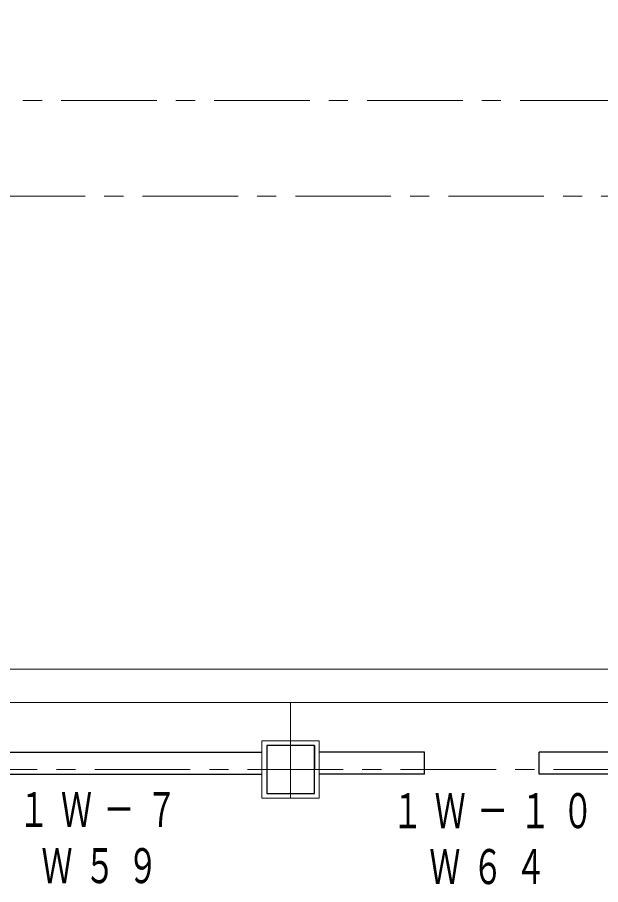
# Model space of a CAD drawing. Units: millimetres at full size, sheet at 1:200; details may follow other scales. Extents: x -55340 to 55340, y -38040 to 38040.
# Drawn here: x -30833 to -24730, y 24129 to 33203 of the extents above; entities that cross this region are included whole.
import ezdxf

# ---------------------------------------------------------------- set-up
doc = ezdxf.new("R2010")
doc.units = ezdxf.units.MM
doc.header["$LTSCALE"] = 200
doc.linetypes.add('CHAIN1', pattern=[8, 5, -1, 1, -1])
for name, color, linetype, lineweight in [('0-0_補助線', 4, 'Continuous', 9), ('0-1_通り芯', 3, 'Continuous', 18), ('2-0_補助線', 2, 'Continuous', 25), ('2-2_躯体', 2, 'Continuous', 25), ('2-D_予備', 2, 'Continuous', 25), ('3-A_寸法', 2, 'Continuous', 25)]:
    doc.layers.add(name, color=color, linetype=linetype, lineweight=lineweight)
doc.styles.add('ＭＳ ゴシック', font='')
doc.styles.get('ＭＳ ゴシック').set_extended_font_data('MS Gothic')

msp = doc.modelspace()

# ---------------------------------------------------------------- linework, layer by layer
at = {"layer": '0-0_補助線', "color": 3, "lineweight": 18}
for p, q in [((-28273.6, 25033.7), (-28273.6, 25633.7)), ((-28273.6, 25633.7), (-27673.6, 25633.7)), ((-27673.6, 25633.7), (-27673.6, 25033.7)), ((-27673.6, 25033.7), (-28273.6, 25033.7))]:
    msp.add_line(p, q, dxfattribs=at)
at = {"layer": '0-0_補助線'}
for points in [[(-30923.6, 26383.7), (-20773.6, 26383.7), (-20773.6, 33483.7), (-10173.6, 33483.7), (-10173.6, 26883.7), (-3573.6, 26883.7), (-3573.6, 28971.6), (-23.6, 28971.6), (-23.6, 33383.7)], [(-31273.6, 26033.7), (-20423.6, 26033.7), (-20423.6, 33133.7), (-10523.6, 33133.7), (-10523.6, 26533.7), (-3223.6, 26533.7), (-3223.6, 28621.6), (326.4, 28621.6), (326.4, 33033.7)]]:
    msp.add_lwpolyline(points, dxfattribs=at)
at = {"layer": '0-1_通り芯', "color": 4, "linetype": 'CHAIN1', "lineweight": 9}
for p, q in [((9026.4, 32333.7), (-49507.7, 32333.7)), ((-10923.6, 31333.7), (-47107.7, 31333.7)), ((-27973.6, 26033.7), (-27973.6, 25033.7)), ((-19423.6, 25333.7), (-48307.7, 25333.7))]:
    msp.add_line(p, q, dxfattribs=at)
at = {"layer": '2-2_躯体'}
for p, q in [((-27723.6, 25583.7), (-28223.6, 25583.7)), ((-28223.6, 25583.7), (-28223.6, 25083.7)), ((-27723.6, 25083.7), (-27723.6, 25583.7)), ((-28223.6, 25083.7), (-27723.6, 25083.7))]:
    msp.add_line(p, q, dxfattribs=at)
at = {"layer": '2-D_予備'}
for p, q in [((-28223.6, 25583.7), (-28223.6, 25313.7)), ((-27723.6, 25583.7), (-27723.6, 25333.7))]:
    msp.add_line(p, q, dxfattribs=at)
at = {"layer": '3-A_寸法'}
for p, q in [((-31673.6, 25513.7), (-28273.6, 25513.7)), ((-26573.6, 25513.7), (-27673.6, 25513.7)), ((-26573.6, 25283.7), (-26573.6, 25513.7)), ((-25373.6, 25283.7), (-25373.6, 25513.7)), ((-24273.6, 25513.7), (-25373.6, 25513.7)), ((-31673.6, 25283.7), (-28273.6, 25283.7)), ((-26573.6, 25283.7), (-27673.6, 25283.7)), ((-24273.6, 25283.7), (-25373.6, 25283.7))]:
    msp.add_line(p, q, dxfattribs=at)

# ---------------------------------------------------------------- texts
at = {"layer": '2-0_補助線', "char_height": 366.6, "attachment_point": 7, "style": 'ＭＳ ゴシック'}
for s, insert in [('\\T1.37;\\W0.65;１Ｗ－７', (-30821.8, 24732.8)), ('\\T1.37;\\W0.65;１Ｗ－１０', (-26912.5, 24714.2)), ('\\T1.38;\\W0.65;Ｗ５９', (-30580.4, 24138.5)), ('\\T1.38;\\W0.65;Ｗ６４', (-26522.5, 24129.2))]:
    msp.add_mtext(s, dxfattribs=dict(at, insert=insert))

doc.saveas('drawing.dxf')
